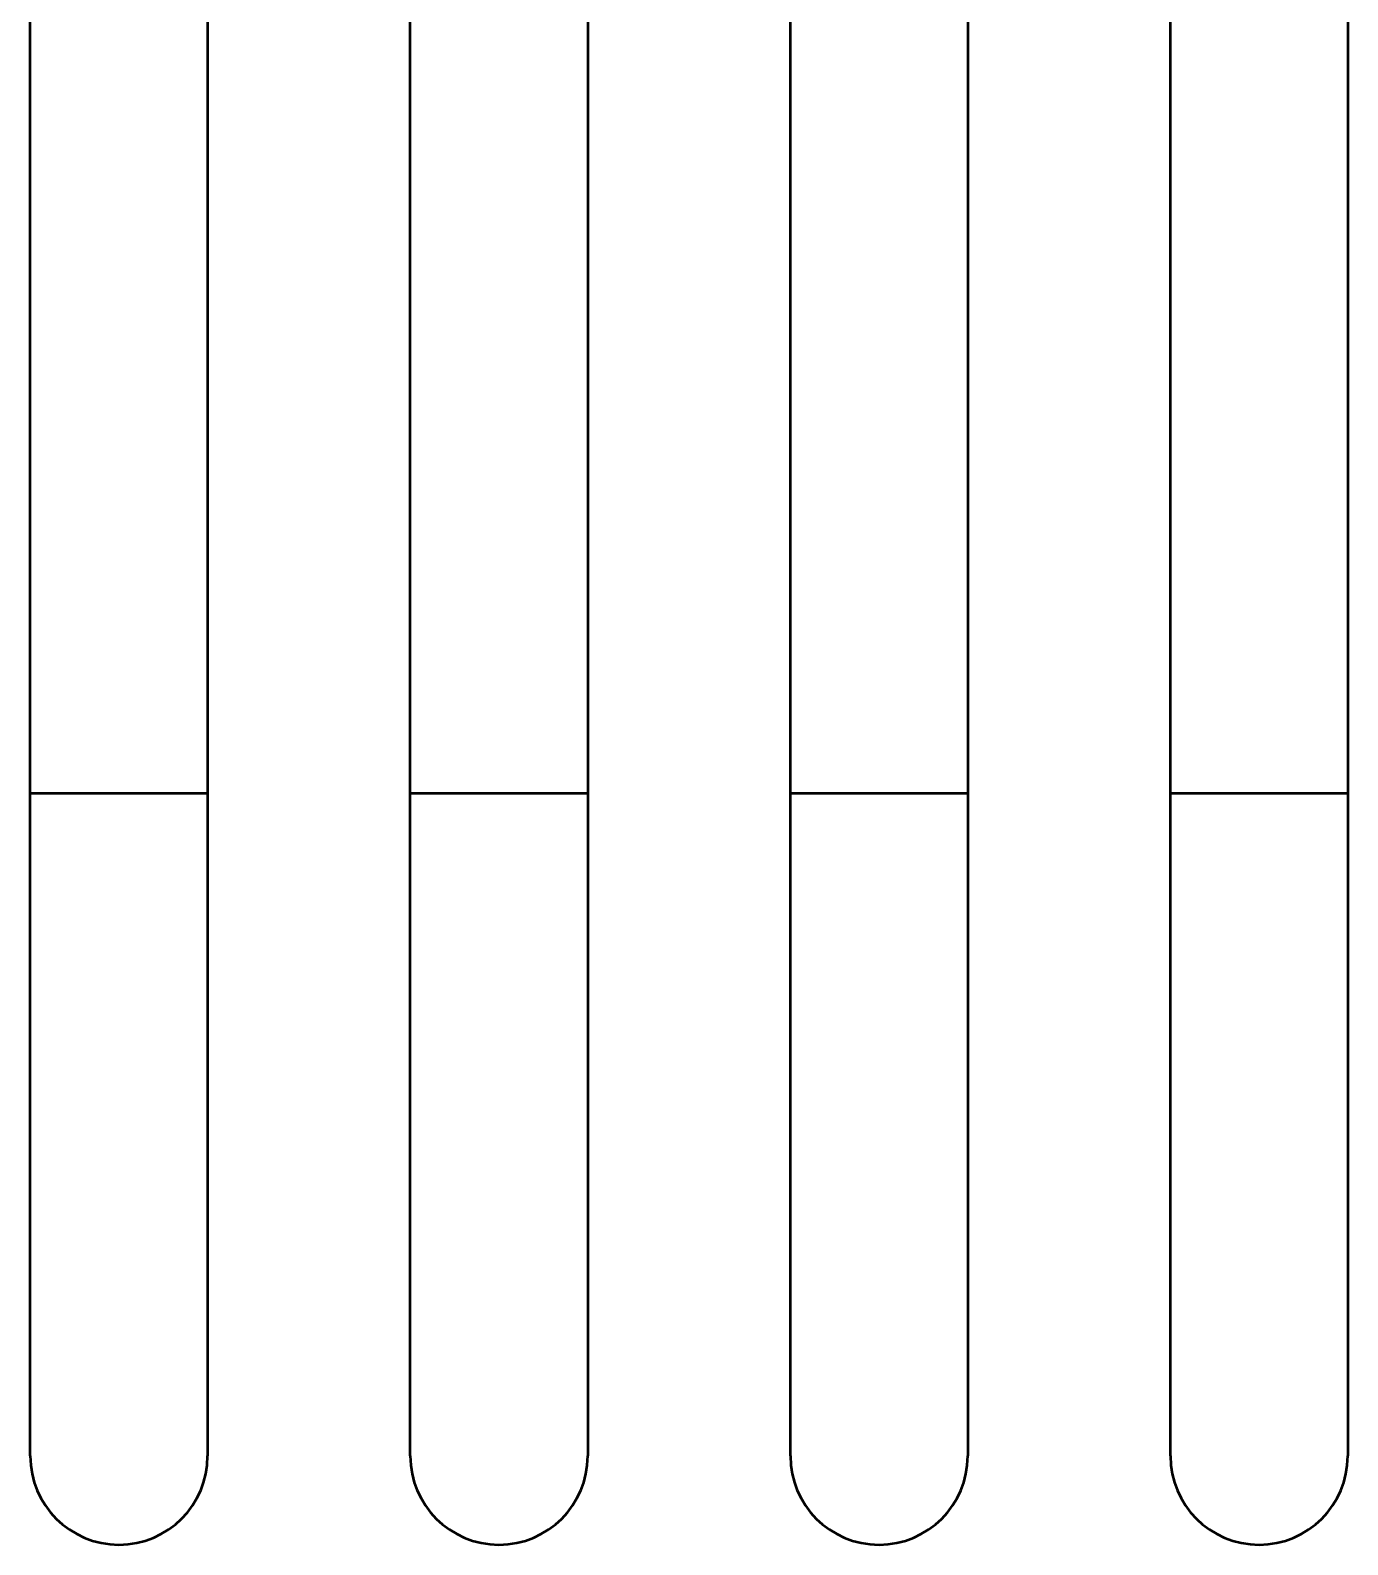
# Model space of a CAD drawing. Header units: millimetres. Extents: x 2121 to 4904, y 892 to 1933.
# Drawn here: x 2738.78 to 2769.98, y 1468.03 to 1503.88 of the extents above; entities that cross this region are included whole.
import ezdxf

# ---------------------------------------------------------------- set-up
doc = ezdxf.new("R2010")
doc.units = ezdxf.units.MM
doc.header["$LTSCALE"] = 1.8
doc.layers.add('외형선(ISO)', color=7, linetype='Continuous', lineweight=50)

msp = doc.modelspace()

# ---------------------------------------------------------------- linework, layer by layer
at = {"layer": '외형선(ISO)', "color": 7}
for p, q in [((2738.779, 1470.133), (2738.779, 1537.633)), ((2742.979, 1537.633), (2742.979, 1470.133)), ((2747.779, 1470.133), (2747.779, 1537.633)), ((2751.979, 1537.633), (2751.979, 1470.133)), ((2756.779, 1470.133), (2756.779, 1537.633)), ((2760.979, 1537.633), (2760.979, 1470.133)), ((2765.779, 1470.133), (2765.779, 1537.633)), ((2769.979, 1537.633), (2769.979, 1470.133)), ((2738.779, 1485.824), (2742.979, 1485.824)), ((2747.779, 1485.824), (2751.979, 1485.824)), ((2756.779, 1485.824), (2760.979, 1485.824)), ((2765.779, 1485.824), (2769.979, 1485.824))]:
    msp.add_line(p, q, dxfattribs=at)
for centre in [(2740.879, 1470.133), (2749.879, 1470.133), (2758.879, 1470.133), (2767.879, 1470.133)]:
    msp.add_arc(centre, 2.1, 180, 0, dxfattribs=at)

doc.saveas('drawing.dxf')
